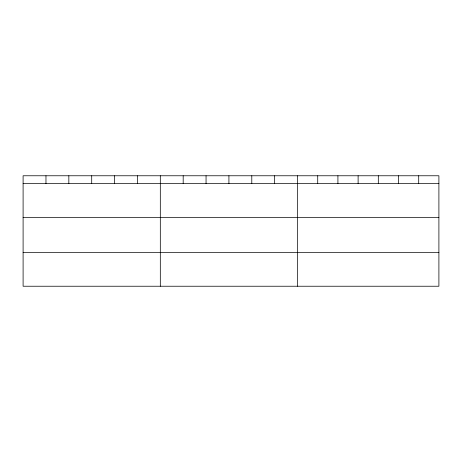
<?xml version="1.0" encoding="UTF-8"?>
<svg xmlns="http://www.w3.org/2000/svg" width="462" height="462" viewBox="0 0 462 462"><rect width="100%" height="100%" fill="white"/><g stroke="black" fill="none" stroke-linecap="round" stroke-linejoin="round"><path stroke-width="0.69" d="M438.9 217.458L438.9 175.768L23.1 175.768L23.1 286.232L438.9 286.232L438.9 217.458L23.1 217.458M23.1 183.587L438.9 183.587M23.1 252.356L438.9 252.356M418.705 175.768L418.705 183.587M398.51 175.768L398.51 183.587M378.314 175.768L378.314 183.587M358.114 175.768L358.114 183.587M337.918 175.768L337.918 183.587M317.723 175.768L317.723 183.587M297.528 175.768L297.528 286.232M274.659 175.768L274.659 183.587M251.79 175.768L251.79 183.587M228.921 175.768L228.921 183.587M206.052 175.768L206.052 183.587M183.183 175.768L183.183 183.587M160.314 175.768L160.314 286.232M137.445 175.768L137.445 183.587M114.576 175.768L114.576 183.587M91.707 175.768L91.707 183.587M68.838 175.768L68.838 183.587M45.969 175.768L45.969 183.587"/></g></svg>
